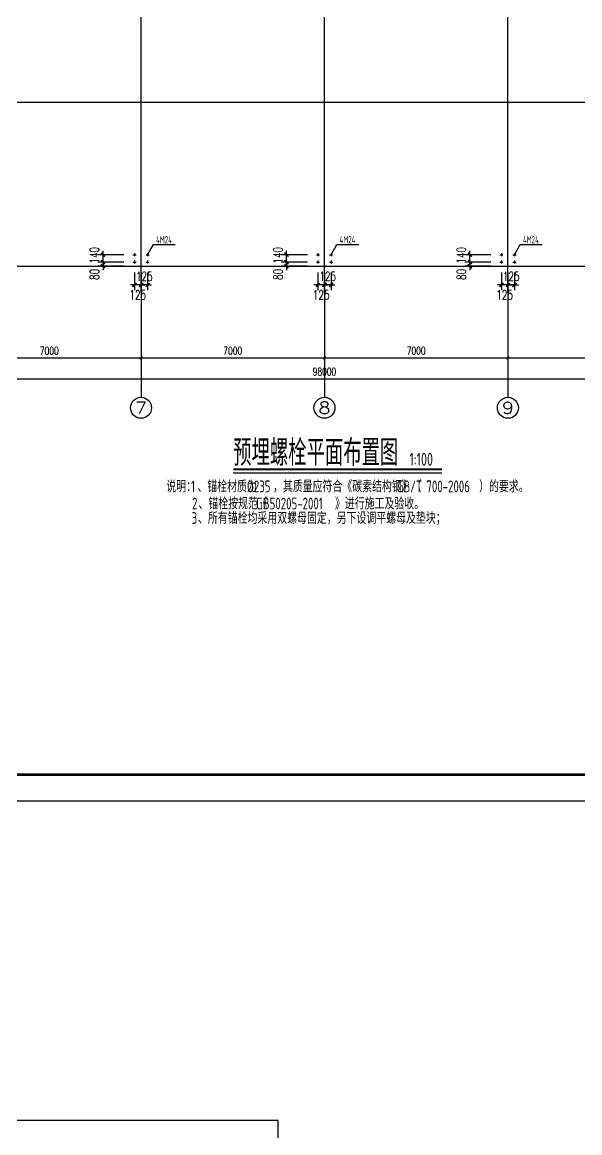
# Model space of a CAD drawing. Extents: x -17471 to 313636, y -71590 to 757901.
# Drawn here: x 237172 to 258448, y 256295 to 298660 of the extents above; entities that cross this region are included whole.
import ezdxf
from ezdxf.enums import TextEntityAlignment as Align

# ---------------------------------------------------------------- set-up
doc = ezdxf.new("R2010")
doc.units = 0
doc.header["$LTSCALE"] = 1000
doc.header["$MEASUREMENT"] = 0
for name, color, linetype in [('AXIS', 3, 'Continuous'), ('AXIS_TEXT', 7, 'Continuous'), ('DIM_SYMB', 3, 'Continuous'), ('DOTE', 1, 'Continuous'), ('PUB_DIM', 3, 'Continuous'), ('PUB_TEXT', 7, 'Continuous'), ('PUB_TITLE', 4, 'Continuous')]:
    doc.layers.add(name, color=color, linetype=linetype)
doc.styles.add('_SIMPLEX', font='sysz.shx', dxfattribs={"width": 0.8, "bigfont": 'syfs.shx'})
doc.styles.add('_TCH_AXIS', font='COMPLEX', dxfattribs={"bigfont": 'GBCBIG'})
doc.styles.add('_TCH_DIM_T3', font='SIMPLEX', dxfattribs={"width": 0.705882, "bigfont": 'GBCBIG'})
doc.styles.add('COMPLEX', font='COMPLEX')
doc.styles.add('TSSD_REIN', font='Tssdeng.shx', dxfattribs={"width": 0.7, "bigfont": 'hztxt.shx'})
doc.dimstyles.new('_TCH_ARCH&&100', dxfattribs={"dimtxt": 297.5, "dimasz": 100, "dimexe": 250, "dimexo": 300, "dimgap": 126.25, "dimtad": 1, "dimdec": 0, "dimzin": 0, "dimdsep": 46, "dimtxsty": '_TCH_DIM_T3', "dimblk": 'ARCHTICK', "dimcen": 0.09, "dimclrt": 7, "dimazin": 2, "dimtfac": 1, "dimtdec": 0, "dimtix": 1, "dimtmove": 2, "dimatfit": 3, "dimfxl": 0, "dimtolj": 1, "dimtzin": 0, "dimarcsym": 0})
doc.dimstyles.new('_TCH_ARCH&&150', dxfattribs={"dimtxt": 446.25, "dimasz": 150, "dimexe": 375, "dimexo": 450, "dimgap": 189.375, "dimtad": 1, "dimdec": 0, "dimzin": 0, "dimdsep": 46, "dimtxsty": '_TCH_DIM_T3', "dimblk": 'ARCHTICK', "dimcen": 0.09, "dimclrt": 7, "dimazin": 2, "dimtfac": 1, "dimtdec": 0, "dimtix": 1, "dimtmove": 2, "dimatfit": 3, "dimfxl": 0, "dimtolj": 1, "dimtzin": 0, "dimarcsym": 0})

# ---------------------------------------------------------------- blocks, each defined once
blk = doc.blocks.new('_ArchTick')
at = {"color": 0, "linetype": 'ByBlock', "const_width": 0.4}
blk.add_lwpolyline([(-0.5, -0.5), (0.5, 0.5)], dxfattribs=at)
blk = doc.blocks.new('*D373')
at = {"layer": 'Defpoints', "color": 0, "transparency": 16777216}
for p in [(240256, 289792), (241456, 289792), (241456, 289512)]:
    blk.add_point(p, dxfattribs=at)
at = {"layer": 'PUB_DIM', "color": 0, "lineweight": -2, "transparency": 16777216}
for p, q in [((241056, 289792), (240056, 289792)), ((240256, 289792), (240256, 289942)), ((240256, 289512), (240256, 289792)), ((241056, 289512), (240056, 289512)), ((240256, 289512), (240256, 289362))]:
    blk.add_line(p, q, dxfattribs=at)
at = {"layer": 'PUB_DIM', "color": 0, "lineweight": -2, "transparency": 16777216, "xscale": 150, "yscale": 150, "zscale": 150}
for p, rotation in [((240256, 289792), 270), ((240256, 289512), 90)]:
    blk.add_blockref('_ArchTick', p, dxfattribs=dict(at, rotation=rotation))
at = {"layer": 'PUB_DIM', "color": 7, "transparency": 16777216, "insert": (239931, 289768), "char_height": 350, "attachment_point": 5, "rotation": 90, "style": '_TCH_DIM_T3'}
blk.add_mtext('\\A1;140', dxfattribs=at)
blk = doc.blocks.new('*D374')
at = {"layer": 'Defpoints', "color": 0, "transparency": 16777216}
for p in [(240256, 289512), (241456, 289512), (241456, 289352)]:
    blk.add_point(p, dxfattribs=at)
at = {"layer": 'PUB_DIM', "color": 0, "lineweight": -2, "transparency": 16777216}
for p, q in [((241056, 289512), (240056, 289512)), ((240256, 289512), (240256, 289662)), ((240256, 289352), (240256, 289512)), ((241056, 289352), (240056, 289352)), ((240256, 289352), (240256, 289202))]:
    blk.add_line(p, q, dxfattribs=at)
at = {"layer": 'PUB_DIM', "color": 0, "lineweight": -2, "transparency": 16777216, "xscale": 150, "yscale": 150, "zscale": 150}
for p, rotation in [((240256, 289512), 270), ((240256, 289352), 90)]:
    blk.add_blockref('_ArchTick', p, dxfattribs=dict(at, rotation=rotation))
at = {"layer": 'PUB_DIM', "color": 7, "transparency": 16777216, "insert": (239931, 289039), "char_height": 350, "attachment_point": 5, "rotation": 90, "style": '_TCH_DIM_T3'}
blk.add_mtext('\\A1;80', dxfattribs=at)
blk = doc.blocks.new('*D376')
at = {"layer": 'Defpoints', "color": 0, "transparency": 16777216}
for p in [(241706, 289512), (241956, 289512), (241706, 288639)]:
    blk.add_point(p, dxfattribs=at)
at = {"layer": 'PUB_DIM', "color": 0, "lineweight": -2, "transparency": 16777216}
for p, q in [((241706, 289112), (241706, 288439)), ((241956, 289112), (241956, 288439)), ((241706, 288639), (241556, 288639)), ((241956, 288639), (241706, 288639)), ((241956, 288639), (242106, 288639))]:
    blk.add_line(p, q, dxfattribs=at)
at = {"layer": 'PUB_DIM', "color": 0, "lineweight": -2, "transparency": 16777216, "xscale": 150, "yscale": 150, "zscale": 150}
blk.add_blockref('_ArchTick', (241706, 288639), dxfattribs=at)
at = {"layer": 'PUB_DIM', "color": 0, "lineweight": -2, "transparency": 16777216, "xscale": 150, "yscale": 150, "zscale": 150, "rotation": 180}
blk.add_blockref('_ArchTick', (241956, 288639), dxfattribs=at)
at = {"layer": 'PUB_DIM', "color": 7, "transparency": 16777216, "insert": (241831, 288964), "char_height": 350, "attachment_point": 5, "style": '_TCH_DIM_T3'}
blk.add_mtext('\\A1;125', dxfattribs=at)
blk = doc.blocks.new('*D375')
at = {"layer": 'Defpoints', "color": 0, "transparency": 16777216}
for p in [(241456, 289512), (241706, 289512), (241456, 288639)]:
    blk.add_point(p, dxfattribs=at)
at = {"layer": 'PUB_DIM', "color": 0, "lineweight": -2, "transparency": 16777216}
for p, q in [((241456, 289112), (241456, 288439)), ((241706, 289112), (241706, 288439)), ((241456, 288639), (241306, 288639)), ((241706, 288639), (241456, 288639)), ((241706, 288639), (241856, 288639))]:
    blk.add_line(p, q, dxfattribs=at)
at = {"layer": 'PUB_DIM', "color": 0, "lineweight": -2, "transparency": 16777216, "xscale": 150, "yscale": 150, "zscale": 150}
blk.add_blockref('_ArchTick', (241456, 288639), dxfattribs=at)
at = {"layer": 'PUB_DIM', "color": 0, "lineweight": -2, "transparency": 16777216, "xscale": 150, "yscale": 150, "zscale": 150, "rotation": 180}
blk.add_blockref('_ArchTick', (241706, 288639), dxfattribs=at)
at = {"layer": 'PUB_DIM', "color": 7, "transparency": 16777216, "insert": (241581, 288260), "char_height": 350, "attachment_point": 5, "style": '_TCH_DIM_T3'}
blk.add_mtext('\\A1;125', dxfattribs=at)
blk = doc.blocks.new('*D377')
at = {"layer": 'Defpoints', "color": 0, "transparency": 16777216}
for p in [(247256, 289792), (248456, 289792), (248456, 289512)]:
    blk.add_point(p, dxfattribs=at)
at = {"layer": 'PUB_DIM', "color": 0, "lineweight": -2, "transparency": 16777216}
for p, q in [((248056, 289792), (247056, 289792)), ((247256, 289792), (247256, 289942)), ((247256, 289512), (247256, 289792)), ((248056, 289512), (247056, 289512)), ((247256, 289512), (247256, 289362))]:
    blk.add_line(p, q, dxfattribs=at)
at = {"layer": 'PUB_DIM', "color": 0, "lineweight": -2, "transparency": 16777216, "xscale": 150, "yscale": 150, "zscale": 150}
for p, rotation in [((247256, 289792), 270), ((247256, 289512), 90)]:
    blk.add_blockref('_ArchTick', p, dxfattribs=dict(at, rotation=rotation))
at = {"layer": 'PUB_DIM', "color": 7, "transparency": 16777216, "insert": (246931, 289768), "char_height": 350, "attachment_point": 5, "rotation": 90, "style": '_TCH_DIM_T3'}
blk.add_mtext('\\A1;140', dxfattribs=at)
blk = doc.blocks.new('*D378')
at = {"layer": 'Defpoints', "color": 0, "transparency": 16777216}
for p in [(247256, 289512), (248456, 289512), (248456, 289352)]:
    blk.add_point(p, dxfattribs=at)
at = {"layer": 'PUB_DIM', "color": 0, "lineweight": -2, "transparency": 16777216}
for p, q in [((248056, 289512), (247056, 289512)), ((247256, 289512), (247256, 289662)), ((247256, 289352), (247256, 289512)), ((248056, 289352), (247056, 289352)), ((247256, 289352), (247256, 289202))]:
    blk.add_line(p, q, dxfattribs=at)
at = {"layer": 'PUB_DIM', "color": 0, "lineweight": -2, "transparency": 16777216, "xscale": 150, "yscale": 150, "zscale": 150}
for p, rotation in [((247256, 289512), 270), ((247256, 289352), 90)]:
    blk.add_blockref('_ArchTick', p, dxfattribs=dict(at, rotation=rotation))
at = {"layer": 'PUB_DIM', "color": 7, "transparency": 16777216, "insert": (246931, 289039), "char_height": 350, "attachment_point": 5, "rotation": 90, "style": '_TCH_DIM_T3'}
blk.add_mtext('\\A1;80', dxfattribs=at)
blk = doc.blocks.new('*D380')
at = {"layer": 'Defpoints', "color": 0, "transparency": 16777216}
for p in [(248706, 289512), (248956, 289512), (248706, 288639)]:
    blk.add_point(p, dxfattribs=at)
at = {"layer": 'PUB_DIM', "color": 0, "lineweight": -2, "transparency": 16777216}
for p, q in [((248706, 289112), (248706, 288439)), ((248956, 289112), (248956, 288439)), ((248706, 288639), (248556, 288639)), ((248956, 288639), (248706, 288639)), ((248956, 288639), (249106, 288639))]:
    blk.add_line(p, q, dxfattribs=at)
at = {"layer": 'PUB_DIM', "color": 0, "lineweight": -2, "transparency": 16777216, "xscale": 150, "yscale": 150, "zscale": 150}
blk.add_blockref('_ArchTick', (248706, 288639), dxfattribs=at)
at = {"layer": 'PUB_DIM', "color": 0, "lineweight": -2, "transparency": 16777216, "xscale": 150, "yscale": 150, "zscale": 150, "rotation": 180}
blk.add_blockref('_ArchTick', (248956, 288639), dxfattribs=at)
at = {"layer": 'PUB_DIM', "color": 7, "transparency": 16777216, "insert": (248831, 288964), "char_height": 350, "attachment_point": 5, "style": '_TCH_DIM_T3'}
blk.add_mtext('\\A1;125', dxfattribs=at)
blk = doc.blocks.new('*D379')
at = {"layer": 'Defpoints', "color": 0, "transparency": 16777216}
for p in [(248456, 289512), (248706, 289512), (248456, 288639)]:
    blk.add_point(p, dxfattribs=at)
at = {"layer": 'PUB_DIM', "color": 0, "lineweight": -2, "transparency": 16777216}
for p, q in [((248456, 289112), (248456, 288439)), ((248706, 289112), (248706, 288439)), ((248456, 288639), (248306, 288639)), ((248706, 288639), (248456, 288639)), ((248706, 288639), (248856, 288639))]:
    blk.add_line(p, q, dxfattribs=at)
at = {"layer": 'PUB_DIM', "color": 0, "lineweight": -2, "transparency": 16777216, "xscale": 150, "yscale": 150, "zscale": 150}
blk.add_blockref('_ArchTick', (248456, 288639), dxfattribs=at)
at = {"layer": 'PUB_DIM', "color": 0, "lineweight": -2, "transparency": 16777216, "xscale": 150, "yscale": 150, "zscale": 150, "rotation": 180}
blk.add_blockref('_ArchTick', (248706, 288639), dxfattribs=at)
at = {"layer": 'PUB_DIM', "color": 7, "transparency": 16777216, "insert": (248581, 288260), "char_height": 350, "attachment_point": 5, "style": '_TCH_DIM_T3'}
blk.add_mtext('\\A1;125', dxfattribs=at)
blk = doc.blocks.new('*D381')
at = {"layer": 'Defpoints', "color": 0, "transparency": 16777216}
for p in [(254256, 289792), (255456, 289792), (255456, 289512)]:
    blk.add_point(p, dxfattribs=at)
at = {"layer": 'PUB_DIM', "color": 0, "lineweight": -2, "transparency": 16777216}
for p, q in [((255056, 289792), (254056, 289792)), ((254256, 289792), (254256, 289942)), ((254256, 289512), (254256, 289792)), ((255056, 289512), (254056, 289512)), ((254256, 289512), (254256, 289362))]:
    blk.add_line(p, q, dxfattribs=at)
at = {"layer": 'PUB_DIM', "color": 0, "lineweight": -2, "transparency": 16777216, "xscale": 150, "yscale": 150, "zscale": 150}
for p, rotation in [((254256, 289792), 270), ((254256, 289512), 90)]:
    blk.add_blockref('_ArchTick', p, dxfattribs=dict(at, rotation=rotation))
at = {"layer": 'PUB_DIM', "color": 7, "transparency": 16777216, "insert": (253931, 289768), "char_height": 350, "attachment_point": 5, "rotation": 90, "style": '_TCH_DIM_T3'}
blk.add_mtext('\\A1;140', dxfattribs=at)
blk = doc.blocks.new('*D382')
at = {"layer": 'Defpoints', "color": 0, "transparency": 16777216}
for p in [(254256, 289512), (255456, 289512), (255456, 289352)]:
    blk.add_point(p, dxfattribs=at)
at = {"layer": 'PUB_DIM', "color": 0, "lineweight": -2, "transparency": 16777216}
for p, q in [((255056, 289512), (254056, 289512)), ((254256, 289512), (254256, 289662)), ((254256, 289352), (254256, 289512)), ((255056, 289352), (254056, 289352)), ((254256, 289352), (254256, 289202))]:
    blk.add_line(p, q, dxfattribs=at)
at = {"layer": 'PUB_DIM', "color": 0, "lineweight": -2, "transparency": 16777216, "xscale": 150, "yscale": 150, "zscale": 150}
for p, rotation in [((254256, 289512), 270), ((254256, 289352), 90)]:
    blk.add_blockref('_ArchTick', p, dxfattribs=dict(at, rotation=rotation))
at = {"layer": 'PUB_DIM', "color": 7, "transparency": 16777216, "insert": (253931, 289039), "char_height": 350, "attachment_point": 5, "rotation": 90, "style": '_TCH_DIM_T3'}
blk.add_mtext('\\A1;80', dxfattribs=at)
blk = doc.blocks.new('*D384')
at = {"layer": 'Defpoints', "color": 0, "transparency": 16777216}
for p in [(255706, 289512), (255956, 289512), (255706, 288639)]:
    blk.add_point(p, dxfattribs=at)
at = {"layer": 'PUB_DIM', "color": 0, "lineweight": -2, "transparency": 16777216}
for p, q in [((255706, 289112), (255706, 288439)), ((255956, 289112), (255956, 288439)), ((255706, 288639), (255556, 288639)), ((255956, 288639), (255706, 288639)), ((255956, 288639), (256106, 288639))]:
    blk.add_line(p, q, dxfattribs=at)
at = {"layer": 'PUB_DIM', "color": 0, "lineweight": -2, "transparency": 16777216, "xscale": 150, "yscale": 150, "zscale": 150}
blk.add_blockref('_ArchTick', (255706, 288639), dxfattribs=at)
at = {"layer": 'PUB_DIM', "color": 0, "lineweight": -2, "transparency": 16777216, "xscale": 150, "yscale": 150, "zscale": 150, "rotation": 180}
blk.add_blockref('_ArchTick', (255956, 288639), dxfattribs=at)
at = {"layer": 'PUB_DIM', "color": 7, "transparency": 16777216, "insert": (255831, 288964), "char_height": 350, "attachment_point": 5, "style": '_TCH_DIM_T3'}
blk.add_mtext('\\A1;125', dxfattribs=at)
blk = doc.blocks.new('*D383')
at = {"layer": 'Defpoints', "color": 0, "transparency": 16777216}
for p in [(255456, 289512), (255706, 289512), (255456, 288639)]:
    blk.add_point(p, dxfattribs=at)
at = {"layer": 'PUB_DIM', "color": 0, "lineweight": -2, "transparency": 16777216}
for p, q in [((255456, 289112), (255456, 288439)), ((255706, 289112), (255706, 288439)), ((255456, 288639), (255306, 288639)), ((255706, 288639), (255456, 288639)), ((255706, 288639), (255856, 288639))]:
    blk.add_line(p, q, dxfattribs=at)
at = {"layer": 'PUB_DIM', "color": 0, "lineweight": -2, "transparency": 16777216, "xscale": 150, "yscale": 150, "zscale": 150}
blk.add_blockref('_ArchTick', (255456, 288639), dxfattribs=at)
at = {"layer": 'PUB_DIM', "color": 0, "lineweight": -2, "transparency": 16777216, "xscale": 150, "yscale": 150, "zscale": 150, "rotation": 180}
blk.add_blockref('_ArchTick', (255706, 288639), dxfattribs=at)
at = {"layer": 'PUB_DIM', "color": 7, "transparency": 16777216, "insert": (255581, 288260), "char_height": 350, "attachment_point": 5, "style": '_TCH_DIM_T3'}
blk.add_mtext('\\A1;125', dxfattribs=at)
blk = doc.blocks.new('*D1800')
at = {"layer": 'AXIS', "color": 0, "lineweight": -2, "transparency": 16777216}
for p, q in [((234706, 288052), (234706, 285602)), ((241706, 288052), (241706, 285602)), ((234706, 285852), (241706, 285852))]:
    blk.add_line(p, q, dxfattribs=at)
at = {"layer": 'Defpoints', "color": 0, "transparency": 16777216}
for p in [(234706, 288352), (241706, 288352), (241706, 285852)]:
    blk.add_point(p, dxfattribs=at)
at = {"layer": 'AXIS', "color": 0, "lineweight": -2, "transparency": 16777216, "xscale": 100, "yscale": 100, "zscale": 100, "rotation": 180}
blk.add_blockref('_ArchTick', (234706, 285852), dxfattribs=at)
at = {"layer": 'AXIS', "color": 0, "lineweight": -2, "transparency": 16777216, "xscale": 100, "yscale": 100, "zscale": 100}
blk.add_blockref('_ArchTick', (241706, 285852), dxfattribs=at)
at = {"layer": 'AXIS', "color": 7, "transparency": 16777216, "insert": (238206, 286127), "char_height": 297.5, "attachment_point": 5, "style": '_TCH_DIM_T3'}
blk.add_mtext('\\A1;7000', dxfattribs=at)
blk = doc.blocks.new('*D1801')
at = {"layer": 'AXIS', "color": 0, "lineweight": -2, "transparency": 16777216}
for p, q in [((241706, 288052), (241706, 285602)), ((248706, 288052), (248706, 285602)), ((241706, 285852), (248706, 285852))]:
    blk.add_line(p, q, dxfattribs=at)
at = {"layer": 'Defpoints', "color": 0, "transparency": 16777216}
for p in [(241706, 288352), (248706, 288352), (248706, 285852)]:
    blk.add_point(p, dxfattribs=at)
at = {"layer": 'AXIS', "color": 0, "lineweight": -2, "transparency": 16777216, "xscale": 100, "yscale": 100, "zscale": 100, "rotation": 180}
blk.add_blockref('_ArchTick', (241706, 285852), dxfattribs=at)
at = {"layer": 'AXIS', "color": 0, "lineweight": -2, "transparency": 16777216, "xscale": 100, "yscale": 100, "zscale": 100}
blk.add_blockref('_ArchTick', (248706, 285852), dxfattribs=at)
at = {"layer": 'AXIS', "color": 7, "transparency": 16777216, "insert": (245206, 286127), "char_height": 297.5, "attachment_point": 5, "style": '_TCH_DIM_T3'}
blk.add_mtext('\\A1;7000', dxfattribs=at)
blk = doc.blocks.new('*D1802')
at = {"layer": 'AXIS', "color": 0, "lineweight": -2, "transparency": 16777216}
for p, q in [((248706, 288052), (248706, 285602)), ((255706, 288052), (255706, 285602)), ((248706, 285852), (255706, 285852))]:
    blk.add_line(p, q, dxfattribs=at)
at = {"layer": 'Defpoints', "color": 0, "transparency": 16777216}
for p in [(248706, 288352), (255706, 288352), (255706, 285852)]:
    blk.add_point(p, dxfattribs=at)
at = {"layer": 'AXIS', "color": 0, "lineweight": -2, "transparency": 16777216, "xscale": 100, "yscale": 100, "zscale": 100, "rotation": 180}
blk.add_blockref('_ArchTick', (248706, 285852), dxfattribs=at)
at = {"layer": 'AXIS', "color": 0, "lineweight": -2, "transparency": 16777216, "xscale": 100, "yscale": 100, "zscale": 100}
blk.add_blockref('_ArchTick', (255706, 285852), dxfattribs=at)
at = {"layer": 'AXIS', "color": 7, "transparency": 16777216, "insert": (252206, 286127), "char_height": 297.5, "attachment_point": 5, "style": '_TCH_DIM_T3'}
blk.add_mtext('\\A1;7000', dxfattribs=at)
blk = doc.blocks.new('*D1803')
at = {"layer": 'AXIS', "color": 0, "lineweight": -2, "transparency": 16777216}
for p, q in [((255706, 288052), (255706, 285602)), ((262706, 288052), (262706, 285602)), ((255706, 285852), (262706, 285852))]:
    blk.add_line(p, q, dxfattribs=at)
at = {"layer": 'Defpoints', "color": 0, "transparency": 16777216}
for p in [(255706, 288352), (262706, 288352), (262706, 285852)]:
    blk.add_point(p, dxfattribs=at)
at = {"layer": 'AXIS', "color": 0, "lineweight": -2, "transparency": 16777216, "xscale": 100, "yscale": 100, "zscale": 100, "rotation": 180}
blk.add_blockref('_ArchTick', (255706, 285852), dxfattribs=at)
at = {"layer": 'AXIS', "color": 0, "lineweight": -2, "transparency": 16777216, "xscale": 100, "yscale": 100, "zscale": 100}
blk.add_blockref('_ArchTick', (262706, 285852), dxfattribs=at)
at = {"layer": 'AXIS', "color": 7, "transparency": 16777216, "insert": (259206, 286127), "char_height": 297.5, "attachment_point": 5, "style": '_TCH_DIM_T3'}
blk.add_mtext('\\A1;7000', dxfattribs=at)
blk = doc.blocks.new('*D1809')
at = {"layer": 'AXIS', "color": 0, "lineweight": -2, "transparency": 16777216}
for p, q in [((199706, 288052), (199706, 284802)), ((297706, 288052), (297706, 284802)), ((199706, 285052), (297706, 285052))]:
    blk.add_line(p, q, dxfattribs=at)
at = {"layer": 'Defpoints', "color": 0, "transparency": 16777216}
for p in [(199706, 288352), (297706, 288352), (297706, 285052)]:
    blk.add_point(p, dxfattribs=at)
at = {"layer": 'AXIS', "color": 0, "lineweight": -2, "transparency": 16777216, "xscale": 100, "yscale": 100, "zscale": 100, "rotation": 180}
blk.add_blockref('_ArchTick', (199706, 285052), dxfattribs=at)
at = {"layer": 'AXIS', "color": 0, "lineweight": -2, "transparency": 16777216, "xscale": 100, "yscale": 100, "zscale": 100}
blk.add_blockref('_ArchTick', (297706, 285052), dxfattribs=at)
at = {"layer": 'AXIS', "color": 7, "transparency": 16777216, "insert": (248706, 285327), "char_height": 297.5, "attachment_point": 5, "style": '_TCH_DIM_T3'}
blk.add_mtext('\\A1;98000', dxfattribs=at)
blk = doc.blocks.new('_AXISO')
blk.add_circle((0, 0), 0.5)
at = {"layer": 'AXIS_TEXT', "style": 'COMPLEX', "width": 1.041667}
blk.add_attdef('A', text='', height=0.56, dxfattribs=at).set_placement((-0.25, -0.28), (0.25, -0.28), align=Align.FIT)

msp = doc.modelspace()

# ---------------------------------------------------------------- linework, layer by layer
at = {"color": 1}
for p, q in [((241396.1, 289792.5), (241516.1, 289792.5)), ((241456.1, 289852.5), (241456.1, 289732.5)), ((241896.1, 289792.5), (242016.1, 289792.5)), ((241956.1, 289852.5), (241956.1, 289732.5)), ((248396.1, 289792.5), (248516.1, 289792.5)), ((248456.1, 289852.5), (248456.1, 289732.5)), ((248896.1, 289792.5), (249016.1, 289792.5)), ((248956.1, 289852.5), (248956.1, 289732.5)), ((255396.1, 289792.5), (255516.1, 289792.5)), ((255456.1, 289852.5), (255456.1, 289732.5)), ((255896.1, 289792.5), (256016.1, 289792.5)), ((255956.1, 289852.5), (255956.1, 289732.5)), ((241396.1, 289512.5), (241516.1, 289512.5)), ((241456.1, 289572.5), (241456.1, 289452.5)), ((241896.1, 289512.5), (242016.1, 289512.5)), ((241956.1, 289572.5), (241956.1, 289452.5)), ((248396.1, 289512.5), (248516.1, 289512.5)), ((248456.1, 289572.5), (248456.1, 289452.5)), ((248896.1, 289512.5), (249016.1, 289512.5)), ((248956.1, 289572.5), (248956.1, 289452.5)), ((255396.1, 289512.5), (255516.1, 289512.5)), ((255456.1, 289572.5), (255456.1, 289452.5)), ((255896.1, 289512.5), (256016.1, 289512.5)), ((255956.1, 289572.5), (255956.1, 289452.5))]:
    msp.add_line(p, q, dxfattribs=at)
for points in [[(241956.1, 289792.5), (242178.3, 290180.4), (243012.6, 290180.4)], [(248956.1, 289792.5), (249178.3, 290180.4), (250012.6, 290180.4)], [(255956.1, 289792.5), (256178.3, 290180.4), (257012.6, 290180.4)]]:
    msp.add_lwpolyline(points)
at = {"layer": 'AXIS'}
for p, q in [((241706.1, 288352.5), (241706.1, 284352.5)), ((248706.1, 288352.5), (248706.1, 284352.5)), ((255706.1, 288352.5), (255706.1, 284352.5))]:
    msp.add_line(p, q, dxfattribs=at)
at = {"layer": 'DIM_SYMB', "const_width": 70}
msp.add_lwpolyline([(245222.4, 281605.6), (253190.3, 281605.6)], dxfattribs=at)
at = {"layer": 'DIM_SYMB'}
msp.add_lwpolyline([(245222.4, 281465.6), (253190.3, 281465.6)], dxfattribs=at)
at = {"layer": 'DOTE'}
for p, q in [((241706.1, 288352.5), (241706.1, 314872.5)), ((248706.1, 288352.5), (248706.1, 314872.5)), ((255706.1, 288352.5), (255706.1, 314872.5)), ((198706.1, 295612.5), (298706.1, 295612.5)), ((198706.1, 289352.5), (298706.1, 289352.5))]:
    msp.add_line(p, q, dxfattribs=at)
at = {"layer": 'PUB_TITLE'}
for points in [[(187535.9, 268960.3), (313635.9, 268960.3), (313635.9, 328360.3), (187535.9, 328360.3)], [(187535.9, 214770.2), (246935.9, 214770.2), (246935.9, 256770.2), (187535.9, 256770.2)]]:
    msp.add_lwpolyline(points, close=True, dxfattribs=at)
at = {"layer": 'PUB_TITLE', "const_width": 100}
msp.add_lwpolyline([(190035.9, 269960.3), (312635.9, 269960.3), (312635.9, 327360.3), (190035.9, 327360.3)], close=True, dxfattribs=at)

# ---------------------------------------------------------------- block references
at = {"layer": 'AXIS'}
ref = msp.add_blockref('_AXISO', (241706.1, 283952.5), dxfattribs=dict(at, xscale=800, yscale=800, zscale=800))
ref.add_attrib('A', '7', dxfattribs={"layer": 'AXIS_TEXT', "height": 452.5, "style": '_TCH_AXIS', "width": 1.5}).set_placement((241479.8, 283726.2), (241932.3, 283726.2), align=Align.FIT)
ref = msp.add_blockref('_AXISO', (248706.1, 283952.5), dxfattribs=dict(at, xscale=800, yscale=800, zscale=800))
ref.add_attrib('A', '8', dxfattribs={"layer": 'AXIS_TEXT', "height": 452.5, "style": '_TCH_AXIS', "width": 1.5}).set_placement((248479.8, 283726.2), (248932.3, 283726.2), align=Align.FIT)
ref = msp.add_blockref('_AXISO', (255706.1, 283952.5), dxfattribs=dict(at, xscale=800, yscale=800, zscale=800))
ref.add_attrib('A', '9', dxfattribs={"layer": 'AXIS_TEXT', "height": 452.5, "style": '_TCH_AXIS', "width": 1.5}).set_placement((255479.8, 283726.2), (255932.3, 283726.2), align=Align.FIT)

# ---------------------------------------------------------------- texts
at = {"color": 3, "linetype": 'ByBlock', "style": '_SIMPLEX', "width": 0.65}
for p in [(242281.4, 290223.9), (249281.4, 290223.9), (256281.4, 290223.9)]:
    msp.add_text('4M24', height=276.96, dxfattribs=at).set_placement(p)
at = {"style": 'TSSD_REIN', "width": 0.7}
for s, p in [('说明：', (242671.2, 280728.3)), ('1', (243616.2, 280728.3)), ('、锚栓材质为', (243858.5, 280728.3)), ('Q235', (245748.5, 280728.3)), ('，其质量应符合《碳素结构钢》（', (246742, 280728.3)), ('GB/T', (251467, 280728.3)), ('700-2006', (252595, 280728.3)), ('）的要求。', (254606.1, 280728.3)), ('2', (243654.2, 280073.9)), ('、锚栓按规范《', (243896.5, 280073.9)), ('GB50205-2001', (246101.5, 280073.9)), ('》进行施工及验收。', (249106.1, 280073.9)), ('3', (243637.9, 279520.9)), ('、所有锚栓均采用双螺母固定，另下设调平螺母及垫块；', (243880.2, 279520.9))]:
    msp.add_text(s, height=450, dxfattribs=at).set_placement(p)
at = {"layer": 'PUB_TEXT', "style": 'TSSD_REIN', "width": 0.7}
for s, height, p in [('预埋螺栓平面布置图', 1000, (245222.4, 281737.8)), ('1:100', 500, (251946.1, 281737.8))]:
    msp.add_text(s, height=height, dxfattribs=at).set_placement(p)

# ---------------------------------------------------------------- dimensions: what is measured, and where the dimension line sits
at = {"layer": 'AXIS'}
for p1, p2, distance, picture, middle in [((199706.1, 288352.5), (297706.1, 288352.5), -3300, '*D1809', (248706.1, 285327.5)), ((234706.1, 288352.5), (241706.1, 288352.5), -2500, '*D1800', (238206.1, 286127.5)), ((241706.1, 288352.5), (248706.1, 288352.5), -2500, '*D1801', (245206.1, 286127.5)), ((248706.1, 288352.5), (255706.1, 288352.5), -2500, '*D1802', (252206.1, 286127.5)), ((255706.1, 288352.5), (262706.1, 288352.5), -2500, '*D1803', (259206.1, 286127.5))]:
    dim = msp.add_aligned_dim(p1=p1, p2=p2, distance=distance, dimstyle='_TCH_ARCH&&100', dxfattribs=at)
    dim.commit()
    dim.dimension.update_dxf_attribs({"geometry": picture, "text_midpoint": middle})
at = {"layer": 'PUB_DIM'}
for base, p1, p2, picture, middle in [((240256.1, 289792.5), (241456.1, 289512.5), (241456.1, 289792.5), '*D373', (239931.1, 289768)), ((247256.1, 289792.5), (248456.1, 289512.5), (248456.1, 289792.5), '*D377', (246931.1, 289768)), ((254256.1, 289792.5), (255456.1, 289512.5), (255456.1, 289792.5), '*D381', (253931.1, 289768)), ((240256.1, 289512.5), (241456.1, 289352.5), (241456.1, 289512.5), '*D374', (239931.1, 289039.1)), ((247256.1, 289512.5), (248456.1, 289352.5), (248456.1, 289512.5), '*D378', (246931.1, 289039.1)), ((254256.1, 289512.5), (255456.1, 289352.5), (255456.1, 289512.5), '*D382', (253931.1, 289039.1))]:
    dim = msp.add_linear_dim(base=base, p1=p1, p2=p2, angle=90, dimstyle='_TCH_ARCH&&150', override={"dimtxt": 350, "dimexe": 200, "dimexo": 400, "dimgap": 150, "dimlfac": 0.5}, dxfattribs=at)
    dim.commit()
    dim.dimension.update_dxf_attribs({"geometry": picture, "text_midpoint": middle, "dimtype": 128})
for base, p1, p2, picture, middle in [((241456.1, 288638.5), (241706.1, 289512.5), (241456.1, 289512.5), '*D375', (241581.1, 288260.3)), ((248456.1, 288638.5), (248706.1, 289512.5), (248456.1, 289512.5), '*D379', (248581.1, 288260.3)), ((255456.1, 288638.5), (255706.1, 289512.5), (255456.1, 289512.5), '*D383', (255581.1, 288260.3))]:
    dim = msp.add_linear_dim(base=base, p1=p1, p2=p2, dimstyle='_TCH_ARCH&&150', override={"dimtxt": 350, "dimexe": 200, "dimexo": 400, "dimgap": 150, "dimlfac": 0.5}, dxfattribs=at)
    dim.commit()
    dim.dimension.update_dxf_attribs({"geometry": picture, "text_midpoint": middle, "dimtype": 128})
for base, p1, p2, picture, middle in [((241706.1, 288638.5), (241956.1, 289512.5), (241706.1, 289512.5), '*D376', (241831.1, 288963.5)), ((248706.1, 288638.5), (248956.1, 289512.5), (248706.1, 289512.5), '*D380', (248831.1, 288963.5)), ((255706.1, 288638.5), (255956.1, 289512.5), (255706.1, 289512.5), '*D384', (255831.1, 288963.5))]:
    dim = msp.add_linear_dim(base=base, p1=p1, p2=p2, dimstyle='_TCH_ARCH&&150', override={"dimtxt": 350, "dimexe": 200, "dimexo": 400, "dimgap": 150, "dimlfac": 0.5}, dxfattribs=at)
    dim.commit()
    dim.dimension.update_dxf_attribs({"geometry": picture, "text_midpoint": middle})

doc.saveas('drawing.dxf')
